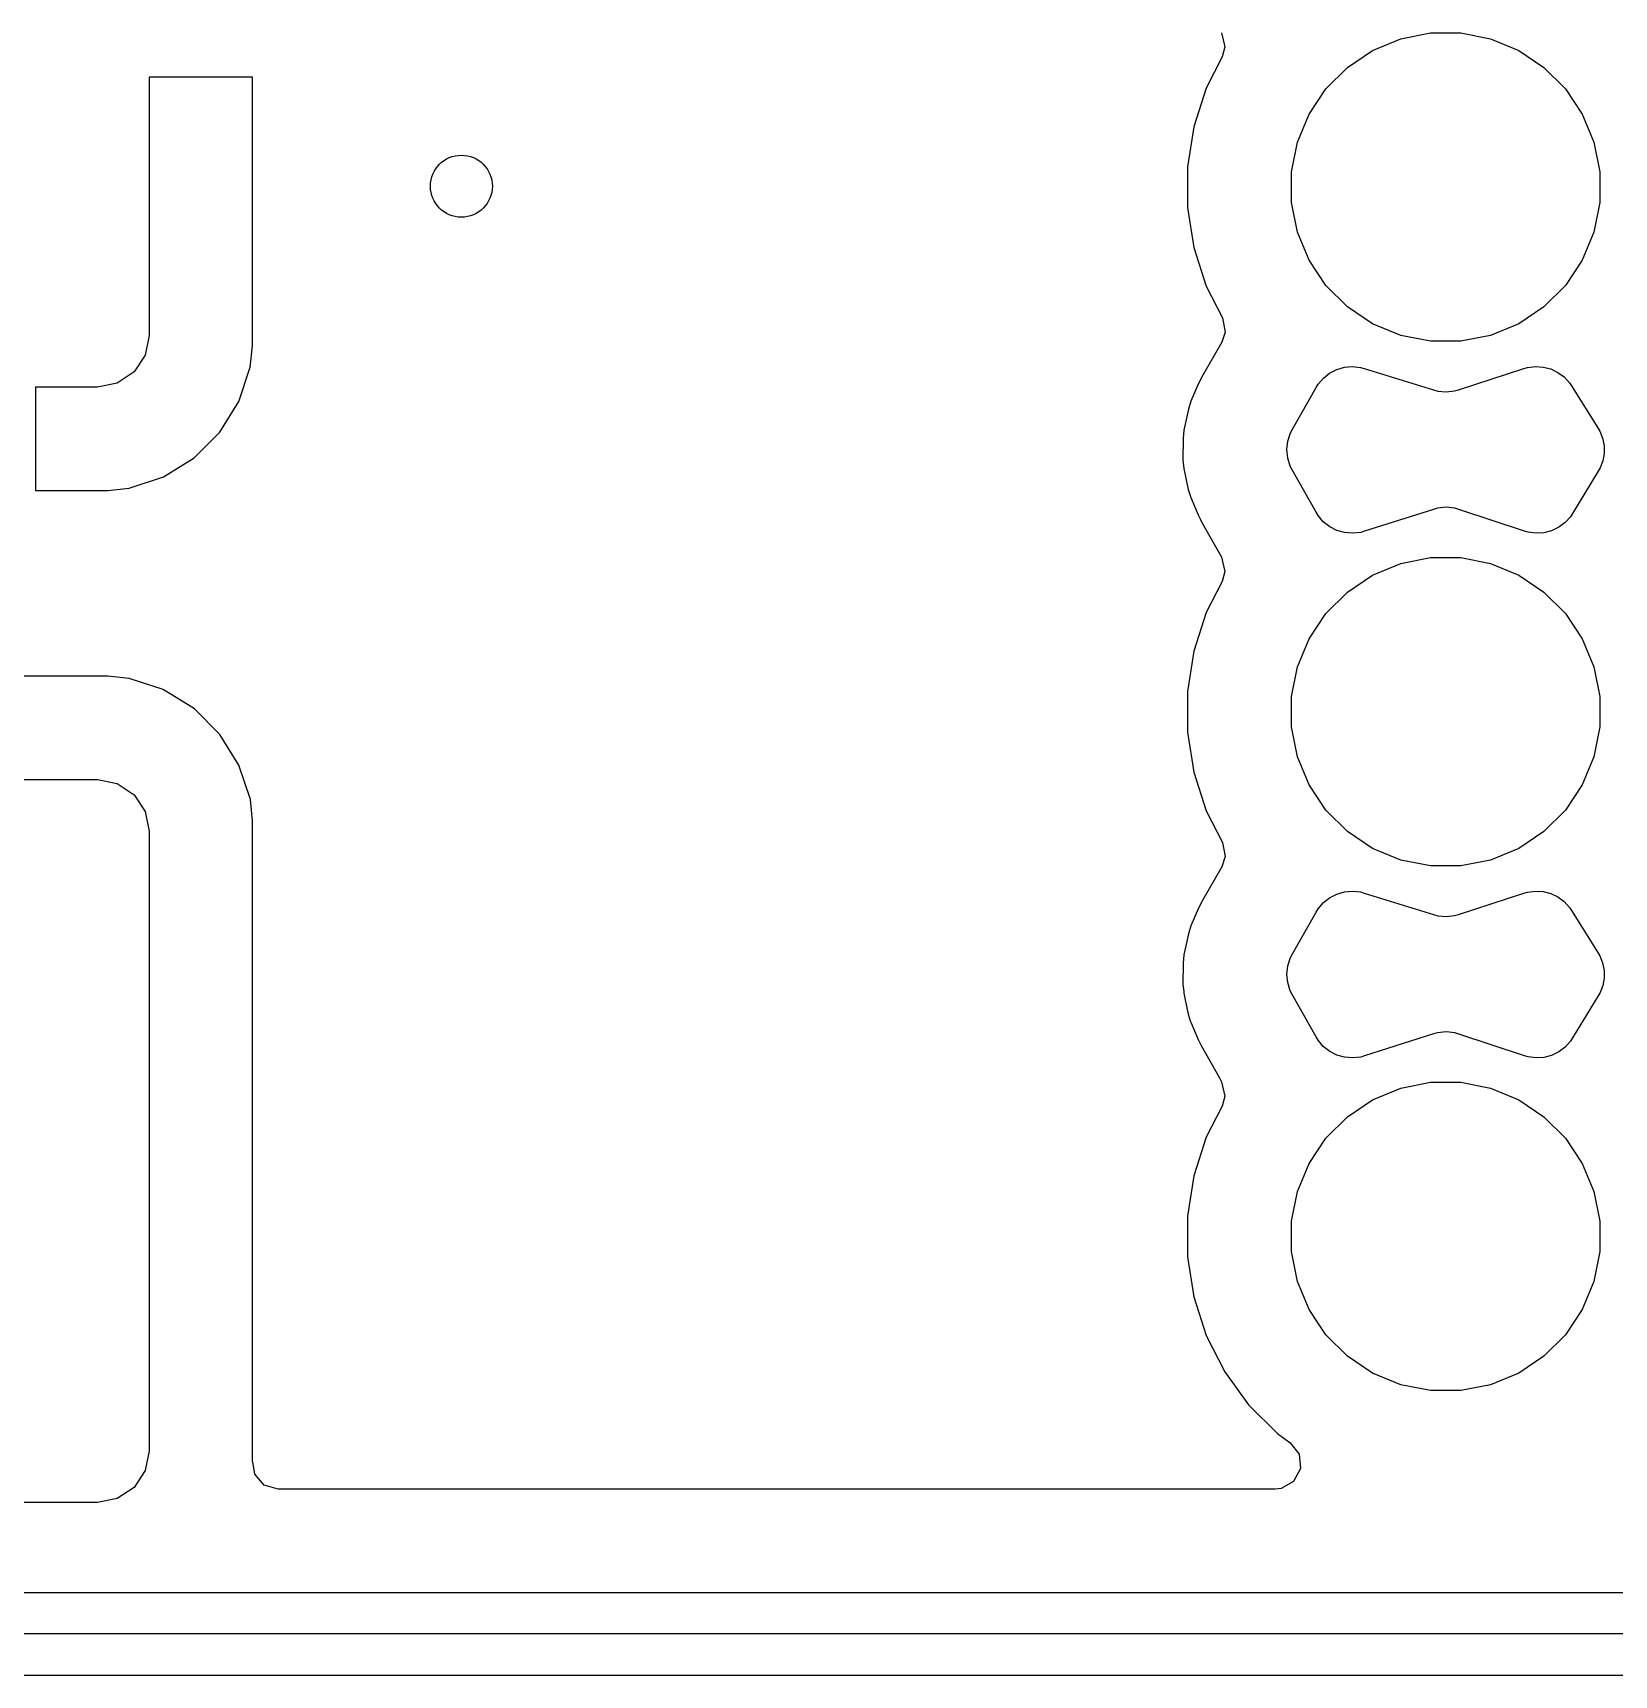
# Model space of a CAD drawing. Header units: millimetres. Extents: x 69 to 174, y -160 to -92.
# Drawn here: x 110.58 to 118.24, y -120.6 to -112.65 of the extents above; entities that cross this region are included whole.
import ezdxf

# ---------------------------------------------------------------- set-up
doc = ezdxf.new("R2010")
doc.units = ezdxf.units.MM
doc.layers.add('Front', color=13, linetype='CONTINUOUS', true_color=0xc83434)

msp = doc.modelspace()

# ---------------------------------------------------------------- linework, layer by layer
at = {"layer": 'Front', "linetype": 'CONTINUOUS'}
for p, q in [((116.337571, -112.648062), (116.353245, -112.716151)), ((117.204286, -112.678204), (117.348487, -112.64952)), ((117.348487, -112.64952), (117.495513, -112.64952)), ((117.495513, -112.64952), (117.639714, -112.678204)), ((116.353245, -112.716151), (116.339948, -112.765092)), ((116.946205, -112.816151), (117.068452, -112.734468)), ((117.068452, -112.734468), (117.204286, -112.678204)), ((117.639714, -112.678204), (117.775548, -112.734468)), ((117.775548, -112.734468), (117.897795, -112.816151)), ((116.339948, -112.765092), (116.263117, -112.915879)), ((116.842242, -112.920114), (116.946205, -112.816151)), ((117.897795, -112.816151), (118.001758, -112.920114)), ((111.6454, -112.864), (111.1454, -112.864)), ((111.1454, -112.864), (111.1454, -114.114)), ((111.6454, -114.163973), (111.6454, -112.864)), ((116.263117, -112.915879), (116.20229, -113.103082)), ((116.760559, -113.042361), (116.842242, -112.920114)), ((118.001758, -112.920114), (118.083441, -113.042361)), ((116.704295, -113.178195), (116.760559, -113.042361)), ((118.083441, -113.042361), (118.139705, -113.178195)), ((116.20229, -113.103082), (116.1715, -113.297486)), ((116.675611, -113.322396), (116.704295, -113.178195)), ((118.139705, -113.178195), (118.168389, -113.322396)), ((116.1715, -113.297486), (116.1715, -113.494331)), ((116.675611, -113.469422), (116.675611, -113.322396)), ((118.168389, -113.322396), (118.168389, -113.469422)), ((116.1715, -113.494331), (116.20229, -113.688735)), ((116.704295, -113.613623), (116.675611, -113.469422)), ((118.168389, -113.469422), (118.139705, -113.613623)), ((116.760559, -113.749457), (116.704295, -113.613623)), ((118.139705, -113.613623), (118.083441, -113.749457)), ((116.20229, -113.688735), (116.263117, -113.875938)), ((116.842242, -113.871704), (116.760559, -113.749457)), ((118.083441, -113.749457), (118.001758, -113.871704)), ((116.263117, -113.875938), (116.340905, -114.028604)), ((116.946205, -113.975667), (116.842242, -113.871704)), ((118.001758, -113.871704), (117.897795, -113.975667)), ((117.068452, -114.05735), (116.946205, -113.975667)), ((117.897795, -113.975667), (117.775548, -114.05735)), ((116.353801, -114.097273), (116.338233, -114.146155)), ((116.340905, -114.028604), (116.353801, -114.097273)), ((117.204286, -114.113614), (117.068452, -114.05735)), ((117.775548, -114.05735), (117.639714, -114.113614)), ((111.1454, -114.114), (111.12637, -114.209671)), ((111.634906, -114.26669), (111.645399, -114.163986)), ((111.645399, -114.163986), (111.6454, -114.163973)), ((116.338233, -114.146155), (116.240507, -114.318155)), ((117.348487, -114.142298), (117.204286, -114.113614)), ((117.495513, -114.142298), (117.348487, -114.142298)), ((117.639714, -114.113614), (117.495513, -114.142298)), ((111.12637, -114.209671), (111.072177, -114.290777)), ((111.072177, -114.290777), (110.991071, -114.34497)), ((111.579758, -114.433119), (111.634905, -114.266697)), ((111.634905, -114.266697), (111.634906, -114.26669)), ((116.234463, -114.329104), (116.224724, -114.347275)), ((116.240507, -114.318155), (116.234463, -114.329104)), ((116.804731, -114.349287), (116.829965, -114.319922)), ((116.829965, -114.319922), (116.860375, -114.295957)), ((116.860375, -114.295957), (116.894826, -114.278287)), ((116.894826, -114.278287), (116.932032, -114.267572)), ((116.932032, -114.267572), (116.970604, -114.264211)), ((116.970604, -114.264211), (117.009102, -114.26833)), ((117.009102, -114.26833), (117.02773, -114.273619)), ((117.02773, -114.273619), (117.363712, -114.377468)), ((117.484385, -114.376661), (117.800686, -114.274239)), ((117.800686, -114.274239), (117.818849, -114.268823)), ((117.818849, -114.268823), (117.856456, -114.264142)), ((117.856456, -114.264142), (117.894272, -114.266623)), ((117.894272, -114.266623), (117.930945, -114.276177)), ((117.930945, -114.276177), (117.965164, -114.292462)), ((117.965164, -114.292462), (117.995707, -114.314897)), ((117.995707, -114.314897), (118.021481, -114.342679)), ((110.8954, -114.364), (110.5954, -114.364)), ((110.5954, -114.364), (110.5954, -114.863999)), ((110.991071, -114.34497), (110.8954, -114.364)), ((116.224724, -114.347275), (116.189014, -114.431388)), ((116.679998, -114.567911), (116.794778, -114.365898)), ((116.794778, -114.365898), (116.804731, -114.349287)), ((117.363712, -114.377468), (117.383398, -114.383035)), ((117.383398, -114.383035), (117.424114, -114.386934)), ((117.424114, -114.386934), (117.464776, -114.382491)), ((117.464776, -114.382491), (117.484385, -114.376661)), ((118.021481, -114.342679), (118.031899, -114.358513)), ((118.031899, -114.358513), (118.158898, -114.561711)), ((111.487715, -114.582345), (111.579756, -114.433124)), ((111.579756, -114.433124), (111.579758, -114.433119)), ((116.17641, -114.470607), (116.154966, -114.572148)), ((116.176413, -114.470596), (116.17641, -114.470607)), ((116.189013, -114.431391), (116.176413, -114.470596)), ((116.189014, -114.431388), (116.189013, -114.431391)), ((116.154966, -114.572148), (116.150638, -114.61309)), ((116.670268, -114.586066), (116.679998, -114.567911)), ((118.158898, -114.561711), (118.1683, -114.577547)), ((111.363745, -114.706315), (111.487715, -114.582345)), ((116.150638, -114.613104), (116.150386, -114.71691)), ((116.150638, -114.61309), (116.150638, -114.6131)), ((116.150638, -114.6131), (116.150638, -114.613104)), ((116.653339, -114.666228), (116.657667, -114.625273)), ((116.657667, -114.625273), (116.670268, -114.586066)), ((118.1683, -114.577547), (118.181774, -114.611819)), ((118.181774, -114.611819), (118.18875, -114.647978)), ((118.18875, -114.647978), (118.188993, -114.684802)), ((111.214524, -114.798356), (111.363745, -114.706315)), ((116.150386, -114.71691), (116.154515, -114.757885)), ((116.657468, -114.707203), (116.653339, -114.666228)), ((116.66988, -114.74647), (116.657468, -114.707203)), ((118.182495, -114.72105), (118.169477, -114.755497)), ((118.188993, -114.684802), (118.182495, -114.72105)), ((111.048097, -114.853505), (111.214519, -114.798358)), ((111.214519, -114.798358), (111.214524, -114.798356)), ((116.154515, -114.757885), (116.175474, -114.859558)), ((116.679522, -114.764672), (116.66988, -114.74647)), ((116.794392, -114.969141), (116.679522, -114.764672)), ((118.160286, -114.771457), (118.036737, -114.975084)), ((118.169477, -114.755497), (118.160286, -114.771457)), ((110.5954, -114.863999), (110.945372, -114.863999)), ((110.945372, -114.863999), (110.945386, -114.863998)), ((110.945386, -114.863998), (111.048097, -114.853505)), ((116.175474, -114.859558), (116.187886, -114.898825)), ((116.187886, -114.898825), (116.223183, -114.983095)), ((116.804378, -114.985948), (116.794392, -114.969141)), ((117.362393, -114.955815), (117.029401, -115.061767)), ((117.382491, -114.94999), (117.362393, -114.955815)), ((117.424123, -114.945852), (117.382491, -114.94999)), ((117.465708, -114.950442), (117.424123, -114.945852)), ((117.485742, -114.956485), (117.465708, -114.950442)), ((117.803041, -115.061254), (117.485742, -114.956485)), ((116.223183, -114.983095), (116.229627, -114.99526)), ((116.229627, -114.99526), (116.232821, -115.00129)), ((116.232821, -115.00129), (116.238804, -115.012257)), ((116.238804, -115.012257), (116.255221, -115.04148)), ((116.255221, -115.04148), (116.333218, -115.180315)), ((116.829775, -115.015661), (116.804378, -114.985948)), ((116.860454, -115.039882), (116.829775, -115.015661)), ((116.895249, -115.057691), (116.860454, -115.039882)), ((117.969737, -115.042746), (117.935108, -115.059442)), ((118.000542, -115.019746), (117.969737, -115.042746)), ((118.02639, -114.99129), (118.000542, -115.019746)), ((118.036737, -114.975084), (118.02639, -114.99129)), ((116.932838, -115.068412), (116.895249, -115.057691)), ((116.971793, -115.071636), (116.932838, -115.068412)), ((117.010633, -115.067242), (116.971793, -115.071636)), ((117.029401, -115.061767), (117.010633, -115.067242)), ((117.821432, -115.066862), (117.803041, -115.061254)), ((117.859567, -115.071727), (117.821432, -115.066862)), ((117.897929, -115.069223), (117.859567, -115.071727)), ((117.935108, -115.059442), (117.897929, -115.069223)), ((116.333218, -115.180315), (116.337571, -115.188062)), ((116.337571, -115.188062), (116.353245, -115.256151)), ((117.204286, -115.218204), (117.348487, -115.18952)), ((117.348487, -115.18952), (117.495513, -115.18952)), ((117.495513, -115.18952), (117.639714, -115.218204)), ((116.353245, -115.256151), (116.339948, -115.305092)), ((116.946205, -115.356151), (117.068452, -115.274468)), ((117.068452, -115.274468), (117.204286, -115.218204)), ((117.639714, -115.218204), (117.775548, -115.274468)), ((117.775548, -115.274468), (117.897795, -115.356151)), ((116.339948, -115.305092), (116.263117, -115.455879)), ((116.842242, -115.460114), (116.946205, -115.356151)), ((117.897795, -115.356151), (118.001758, -115.460114)), ((116.263117, -115.455879), (116.20229, -115.643082)), ((116.760559, -115.582361), (116.842242, -115.460114)), ((118.001758, -115.460114), (118.083441, -115.582361)), ((116.704295, -115.718195), (116.760559, -115.582361)), ((118.083441, -115.582361), (118.139705, -115.718195)), ((116.20229, -115.643082), (116.1715, -115.837486)), ((110.94541, -115.7635), (109.745398, -115.7635)), ((111.048195, -115.774), (110.94541, -115.7635)), ((116.675611, -115.862396), (116.704295, -115.718195)), ((118.139705, -115.718195), (118.168389, -115.862396)), ((111.048197, -115.774001), (111.048195, -115.774)), ((111.213262, -115.828698), (111.048197, -115.774001)), ((111.214731, -115.829185), (111.213262, -115.828698)), ((111.214736, -115.829187), (111.214731, -115.829185)), ((111.255603, -115.854394), (111.214736, -115.829187)), ((116.1715, -115.837486), (116.1715, -116.034331)), ((111.364056, -115.921288), (111.255603, -115.854394)), ((111.488112, -116.045344), (111.364056, -115.921288)), ((116.675611, -116.009422), (116.675611, -115.862396)), ((118.168389, -115.862396), (118.168389, -116.009422)), ((111.580214, -116.194666), (111.488112, -116.045344)), ((116.1715, -116.034331), (116.20229, -116.228735)), ((116.704295, -116.153623), (116.675611, -116.009422)), ((118.168389, -116.009422), (118.139705, -116.153623)), ((116.760559, -116.289457), (116.704295, -116.153623)), ((118.139705, -116.153623), (118.083441, -116.289457)), ((111.635399, -116.361203), (111.580214, -116.194666)), ((116.20229, -116.228735), (116.263117, -116.415938)), ((109.7954, -116.264), (110.8954, -116.264)), ((110.8954, -116.264), (110.991071, -116.28303)), ((110.991071, -116.28303), (111.072177, -116.337223)), ((116.842242, -116.411704), (116.760559, -116.289457)), ((118.083441, -116.289457), (118.001758, -116.411704)), ((111.072177, -116.337223), (111.12637, -116.418329)), ((111.645899, -116.463992), (111.635399, -116.361203)), ((111.12637, -116.418329), (111.1454, -116.514)), ((111.6459, -119.564009), (111.645899, -116.463992)), ((116.263117, -116.415938), (116.340905, -116.568604)), ((116.946205, -116.515667), (116.842242, -116.411704)), ((118.001758, -116.411704), (117.897795, -116.515667)), ((111.1454, -116.514), (111.1454, -119.514)), ((117.068452, -116.59735), (116.946205, -116.515667)), ((117.897795, -116.515667), (117.775548, -116.59735)), ((116.353801, -116.637273), (116.338233, -116.686155)), ((116.340905, -116.568604), (116.353801, -116.637273)), ((117.204286, -116.653614), (117.068452, -116.59735)), ((117.775548, -116.59735), (117.639714, -116.653614)), ((116.338233, -116.686155), (116.2405, -116.858167)), ((117.348487, -116.682298), (117.204286, -116.653614)), ((117.495513, -116.682298), (117.348487, -116.682298)), ((117.639714, -116.653614), (117.495513, -116.682298)), ((116.234463, -116.869104), (116.224724, -116.887275)), ((116.2405, -116.858167), (116.234463, -116.869104)), ((116.804731, -116.889287), (116.829965, -116.859922)), ((116.829965, -116.859922), (116.860375, -116.835957)), ((116.860375, -116.835957), (116.894826, -116.818287)), ((116.894826, -116.818287), (116.932032, -116.807572)), ((116.932032, -116.807572), (116.970604, -116.804211)), ((116.970604, -116.804211), (117.009102, -116.80833)), ((117.009102, -116.80833), (117.02773, -116.813619)), ((117.02773, -116.813619), (117.363712, -116.917468)), ((117.484385, -116.916661), (117.800686, -116.814239)), ((117.800686, -116.814239), (117.818849, -116.808823)), ((117.818849, -116.808823), (117.856456, -116.804142)), ((117.856456, -116.804142), (117.894272, -116.806623)), ((117.894272, -116.806623), (117.930945, -116.816177)), ((117.930945, -116.816177), (117.965164, -116.832462)), ((117.965164, -116.832462), (117.995707, -116.854897)), ((117.995707, -116.854897), (118.021481, -116.882679)), ((118.021481, -116.882679), (118.031899, -116.898513)), ((116.224724, -116.887275), (116.189014, -116.971388)), ((116.679998, -117.107911), (116.794778, -116.905898)), ((116.794778, -116.905898), (116.804731, -116.889287)), ((117.363712, -116.917468), (117.383398, -116.923035)), ((117.383398, -116.923035), (117.424114, -116.926934)), ((117.424114, -116.926934), (117.464776, -116.922491)), ((117.464776, -116.922491), (117.484385, -116.916661)), ((118.031899, -116.898513), (118.158898, -117.101711)), ((116.17641, -117.010607), (116.154966, -117.112148)), ((116.176413, -117.010596), (116.17641, -117.010607)), ((116.189013, -116.971391), (116.176413, -117.010596)), ((116.189014, -116.971388), (116.189013, -116.971391)), ((116.154966, -117.112148), (116.150638, -117.15309)), ((116.670268, -117.126066), (116.679998, -117.107911)), ((118.158898, -117.101711), (118.1683, -117.117547)), ((118.1683, -117.117547), (118.181774, -117.151819)), ((116.150638, -117.1531), (116.150386, -117.256912)), ((116.150638, -117.15309), (116.150638, -117.1531)), ((116.653339, -117.206228), (116.657667, -117.165273)), ((116.657667, -117.165273), (116.670268, -117.126066)), ((118.181774, -117.151819), (118.18875, -117.187978)), ((118.18875, -117.187978), (118.188993, -117.224802)), ((116.150386, -117.256912), (116.150387, -117.256923)), ((116.150387, -117.256923), (116.15367, -117.2895)), ((116.657468, -117.247203), (116.653339, -117.206228)), ((116.66988, -117.28647), (116.657468, -117.247203)), ((118.182495, -117.26105), (118.169477, -117.295497)), ((118.188993, -117.224802), (118.182495, -117.26105)), ((116.15367, -117.2895), (116.154515, -117.297885)), ((116.154515, -117.297885), (116.16133, -117.330943)), ((116.16133, -117.330943), (116.175472, -117.39955)), ((116.679522, -117.304672), (116.66988, -117.28647)), ((116.794392, -117.509141), (116.679522, -117.304672)), ((118.160286, -117.311457), (118.036737, -117.515084)), ((118.169477, -117.295497), (118.160286, -117.311457)), ((116.175472, -117.39955), (116.175474, -117.399558)), ((116.175474, -117.399558), (116.185871, -117.432452)), ((116.185871, -117.432452), (116.187886, -117.438825)), ((116.187886, -117.438825), (116.223183, -117.523095)), ((116.804378, -117.525948), (116.794392, -117.509141)), ((117.362393, -117.495815), (117.029401, -117.601767)), ((117.382491, -117.48999), (117.362393, -117.495815)), ((117.424123, -117.485852), (117.382491, -117.48999)), ((117.465708, -117.490442), (117.424123, -117.485852)), ((117.485742, -117.496485), (117.465708, -117.490442)), ((117.803041, -117.601254), (117.485742, -117.496485)), ((118.036737, -117.515084), (118.02639, -117.53129)), ((116.223183, -117.523095), (116.232825, -117.541297)), ((116.232825, -117.541297), (116.238808, -117.552264)), ((116.238808, -117.552264), (116.328386, -117.711714)), ((116.829775, -117.555661), (116.804378, -117.525948)), ((116.860454, -117.579882), (116.829775, -117.555661)), ((116.895249, -117.597691), (116.860454, -117.579882)), ((116.932838, -117.608412), (116.895249, -117.597691)), ((117.969737, -117.582746), (117.935108, -117.599442)), ((118.000542, -117.559746), (117.969737, -117.582746)), ((118.02639, -117.53129), (118.000542, -117.559746)), ((116.971793, -117.611636), (116.932838, -117.608412)), ((117.010633, -117.607242), (116.971793, -117.611636)), ((117.029401, -117.601767), (117.010633, -117.607242)), ((117.821432, -117.606862), (117.803041, -117.601254)), ((117.859567, -117.611727), (117.821432, -117.606862)), ((117.897929, -117.609223), (117.859567, -117.611727)), ((117.935108, -117.599442), (117.897929, -117.609223)), ((116.328386, -117.711714), (116.337571, -117.728062)), ((116.337571, -117.728062), (116.353245, -117.796151)), ((117.204286, -117.758204), (117.348487, -117.72952)), ((117.348487, -117.72952), (117.495513, -117.72952)), ((117.495513, -117.72952), (117.639714, -117.758204)), ((116.353245, -117.796151), (116.339948, -117.845092)), ((116.946205, -117.896151), (117.068452, -117.814468)), ((117.068452, -117.814468), (117.204286, -117.758204)), ((117.639714, -117.758204), (117.775548, -117.814468)), ((117.775548, -117.814468), (117.897795, -117.896151)), ((116.339948, -117.845092), (116.263117, -117.995879)), ((116.842242, -118.000114), (116.946205, -117.896151)), ((117.897795, -117.896151), (118.001758, -118.000114)), ((116.263117, -117.995879), (116.20229, -118.183082)), ((116.760559, -118.122361), (116.842242, -118.000114)), ((118.001758, -118.000114), (118.083441, -118.122361)), ((116.704295, -118.258195), (116.760559, -118.122361)), ((118.083441, -118.122361), (118.139705, -118.258195)), ((116.20229, -118.183082), (116.1715, -118.377486)), ((116.675611, -118.402396), (116.704295, -118.258195)), ((118.139705, -118.258195), (118.168389, -118.402396)), ((116.1715, -118.377486), (116.1715, -118.574331)), ((116.675611, -118.549422), (116.675611, -118.402396)), ((118.168389, -118.402396), (118.168389, -118.549422)), ((116.704295, -118.693623), (116.675611, -118.549422)), ((118.168389, -118.549422), (118.139705, -118.693623)), ((116.1715, -118.574331), (116.20229, -118.768735)), ((116.760559, -118.829457), (116.704295, -118.693623)), ((118.139705, -118.693623), (118.083441, -118.829457)), ((116.20229, -118.768735), (116.263117, -118.955938)), ((116.842242, -118.951704), (116.760559, -118.829457)), ((118.083441, -118.829457), (118.001758, -118.951704)), ((116.263117, -118.955938), (116.352476, -119.131314)), ((116.946205, -119.055667), (116.842242, -118.951704)), ((118.001758, -118.951704), (117.897795, -119.055667)), ((117.068452, -119.13735), (116.946205, -119.055667)), ((117.897795, -119.055667), (117.775548, -119.13735)), ((116.352476, -119.131314), (116.468172, -119.290555)), ((117.204286, -119.193614), (117.068452, -119.13735)), ((117.775548, -119.13735), (117.639714, -119.193614)), ((117.348487, -119.222298), (117.204286, -119.193614)), ((117.495513, -119.222298), (117.348487, -119.222298)), ((117.639714, -119.193614), (117.495513, -119.222298)), ((116.468172, -119.290555), (116.607354, -119.429737)), ((116.607354, -119.429737), (116.669904, -119.475183)), ((116.669904, -119.475183), (116.712569, -119.530512)), ((111.1454, -119.514), (111.12637, -119.609671)), ((111.645739, -119.567166), (111.645897, -119.564034)), ((111.646721, -119.567215), (111.645739, -119.567166)), ((111.645897, -119.564034), (111.6459, -119.564009)), ((111.656578, -119.627011), (111.646721, -119.567215)), ((116.712569, -119.530512), (116.718548, -119.600126)), ((111.12637, -119.609671), (111.072177, -119.690777)), ((111.702333, -119.679815), (111.656578, -119.627011)), ((116.685942, -119.661921), (116.625103, -119.696278)), ((116.718548, -119.600126), (116.685942, -119.661921)), ((110.991071, -119.74497), (110.8954, -119.764)), ((111.072177, -119.690777), (110.991071, -119.74497)), ((111.769372, -119.6995), (111.702333, -119.679815)), ((116.597018, -119.6995), (111.769372, -119.6995)), ((116.625103, -119.696278), (116.597018, -119.6995)), ((110.8954, -119.764), (109.7954, -119.764)), ((81.068582, -120.2), (147.870578, -120.2)), ((147.912, -120.4), (81.110004, -120.4)), ((84.914592, -120.6), (149.7, -120.6))]:
    msp.add_line(p, q, dxfattribs=at)
at = {"layer": 'Front'}
msp.add_circle((112.6568, -113.3912), 0.15, dxfattribs=at)

doc.saveas('drawing.dxf')
